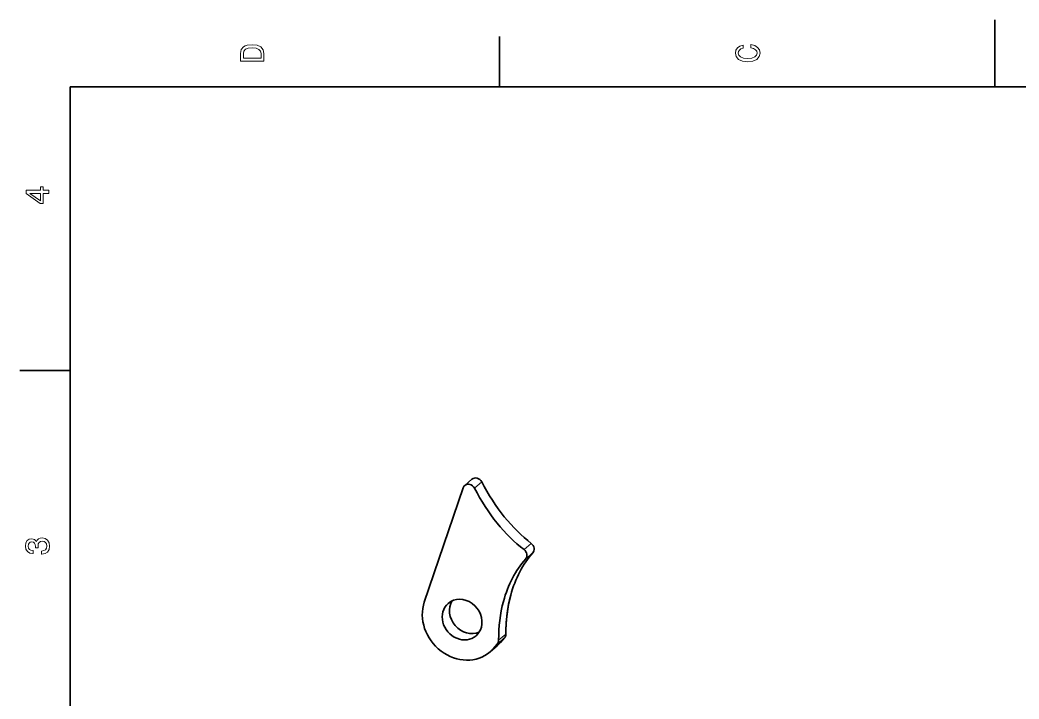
# Model space of a CAD drawing. Extents: x 0 to 297, y 0 to 210.
# Drawn here: x 2.5 to 152.1, y 108.3 to 210 of the extents above; entities that cross this region are included whole.
import ezdxf

# ---------------------------------------------------------------- set-up
doc = ezdxf.new("R2010")
doc.units = 0

msp = doc.modelspace()

# ---------------------------------------------------------------- linework, layer by layer
at = {"color": 7, "lineweight": 35, "ltscale": 0.25}
msp.add_line((148.5, 200), (148.5, 210), dxfattribs=at)
at = {"color": 7, "lineweight": 35, "ltscale": 0.1875}
for p, q in [((74.300003, 200), (74.300003, 207.5)), ((10, 157.5), (2.5, 157.5))]:
    msp.add_line(p, q, dxfattribs=at)
at = {"color": 7, "lineweight": 35}
for p, q in [((287, 200), (10, 200)), ((10, 200), (10, 10))]:
    msp.add_line(p, q, dxfattribs=at)
at = {"color": 7, "lineweight": 35, "ltscale": 0.03583}
for p, q in [((70.18425, 141.206406), (69.098976, 140.27034)), ((73.976936, 116.265739), (72.891663, 115.329674))]:
    msp.add_line(p, q, dxfattribs=at)
at = {"color": 7, "lineweight": 13, "ltscale": 0.03583}
for p, q in [((71.650711, 140.804108), (70.565437, 139.868042)), ((79.068947, 131.58934), (77.983681, 130.653275)), ((79.299011, 130.166733), (78.213737, 129.230667)), ((74.465515, 116.750427), (73.380241, 115.814362)), ((75.067368, 117.436775), (73.982101, 116.50071))]:
    msp.add_line(p, q, dxfattribs=at)
at = {"color": 7, "lineweight": 35, "ltscale": 0.452202}
msp.add_line((68.86657, 139.922699), (63.043991, 122.797409), dxfattribs=at)
at = {"color": 7, "lineweight": 13, "ltscale": 0.035809}
msp.add_line((75.269447, 118.007225), (74.184814, 117.071716), dxfattribs=at)
at = {"color": 7, "lineweight": 35, "ltscale": 0.022821}
for p, q in [((74.465515, 116.750427), (75.067368, 117.436775)), ((73.380241, 115.814362), (73.982101, 116.50071))]:
    msp.add_line(p, q, dxfattribs=at)
at = {"color": 7, "lineweight": 35, "ltscale": 0.000151}
msp.add_line((75.269455, 118.007225), (75.270134, 118.001205), dxfattribs=at)
at = {"color": 7, "lineweight": 13}
for points in [[(35.533215, 204.994965), (35.533215, 203.829971), (39.033215, 203.829971), (39.033215, 204.994965), (38.922264, 205.544678), (38.584366, 205.953171), (38.034657, 206.205338), (37.283215, 206.296112), (36.516644, 206.215424), (36.21405, 206.114563), (35.971977, 205.973343), (35.644165, 205.56485), (35.563473, 205.297562)], [(35.951801, 204.959656), (36.027451, 205.342941), (36.259438, 205.605194), (36.672985, 205.761536), (37.283215, 205.811966), (37.873272, 205.756485), (38.286816, 205.600143), (38.533936, 205.332855), (38.614628, 204.959656), (38.614628, 204.298996), (35.951801, 204.298996)], [(111.93206, 205.817017), (112.35569, 205.716141), (112.658287, 205.549713), (112.844887, 205.317734), (112.905403, 205.045395), (112.814629, 204.71759), (112.54229, 204.460388), (112.098488, 204.28891), (111.483215, 204.233429), (110.872986, 204.28891), (110.424141, 204.455338), (110.151802, 204.71254), (110.055984, 205.045395), (110.106415, 205.287476), (110.247627, 205.494247), (110.474571, 205.655624), (110.787247, 205.766571), (110.787247, 206.245682), (110.308144, 206.094391), (109.94503, 205.832138), (109.718086, 205.474075), (109.637398, 205.045395), (109.763474, 204.510818), (110.116501, 204.10231), (110.696472, 203.840057), (111.483215, 203.749283), (112.269958, 203.840057), (112.84993, 204.10231), (113.208, 204.510818), (113.329041, 205.045395), (113.233215, 205.51442), (112.965927, 205.892654), (112.527161, 206.159943), (111.93206, 206.301163)], [(6.833213, 184.02739), (6.833213, 184.481277), (5.965778, 184.481277), (5.965778, 184.98056), (5.56232, 184.98056), (5.56232, 184.481277), (3.408862, 184.481277), (3.408862, 184.022339), (5.521974, 182.489197), (5.965778, 182.489197), (5.965778, 184.02739)], [(5.56232, 182.912827), (3.993876, 184.02739), (5.56232, 184.02739)], [(5.73379, 129.979111), (5.769093, 129.979111), (6.253242, 130.059799), (6.616354, 130.296829), (6.848343, 130.670029), (6.934078, 131.164276), (6.848343, 131.688766), (6.626441, 132.082138), (6.273415, 132.334305), (5.819525, 132.425079), (5.521974, 132.384735), (5.279899, 132.273788), (5.0933, 132.092224), (4.957133, 131.850143), (4.684798, 132.177963), (4.251081, 132.293961), (3.857709, 132.218307), (3.560158, 132.00145), (3.373559, 131.648422), (3.307997, 131.164276), (3.388689, 130.710388), (3.610591, 130.362396), (3.963617, 130.135452), (4.432637, 130.059799), (4.46794, 130.059799), (4.46794, 130.508652), (4.145173, 130.548996), (3.913184, 130.680115), (3.771974, 130.891937), (3.721542, 131.189484), (3.761888, 131.451736), (3.867795, 131.643372), (4.039265, 131.759369), (4.271254, 131.804764), (4.518372, 131.759369), (4.684798, 131.638336), (4.785663, 131.426514), (4.815922, 131.139053), (4.810879, 130.942368), (5.209294, 130.942368), (5.199208, 131.189484), (5.244596, 131.507217), (5.365634, 131.744247), (5.56232, 131.885452), (5.819525, 131.935883), (6.112032, 131.880417), (6.328891, 131.734161), (6.465058, 131.502167), (6.510447, 131.194534), (6.460014, 130.876801), (6.308718, 130.644821), (6.066643, 130.498566), (5.73379, 130.443085)]]:
    msp.add_lwpolyline(points, close=True, dxfattribs=at)
at = {"color": 7, "lineweight": 35}
msp.add_lwpolyline([(75.269455, 118.007225), (75.267654, 118.322067), (75.314369, 119.734604), (75.450996, 121.131332), (75.676941, 122.503487), (75.991936, 123.84166)], dxfattribs=at)
for centre, major_axis, ratio, start_param, end_param in [((70.837379, 140.449158), (-0.653137, 0.75724), 0.878507, 4.4468507195, 6.2831859576), ((81.856529, 148.594269), (7.628571, -19.395576), 0.601114, 4.8818025122, 5.5023546208), ((69.752106, 139.513092), (-0.653137, 0.75724), 0.878507, 0.0000006504, 0.476617567), ((69.752106, 139.513092), (-0.653137, 0.75724), 0.878507, 4.4468507195, 6.2831859576), ((80.771255, 147.658203), (7.628571, -19.395576), 0.601114, 4.8818025374, 5.5023546364), ((88.342171, 116.253052), (3.27726, -17.289993), 0.732001, 3.6520629369, 4.1247749056), ((77.48967, 129.918289), (-0.653137, 0.75724), 0.878507, 3.2547439661, 4.9484926239), ((78.574944, 130.85434), (-0.653137, 0.75724), 0.878507, 3.2547439661, 4.9484926239), ((87.266312, 115.305084), (3.292221, -17.301064), 0.731886, 3.6513604674, 4.123848864), ((68.711456, 120.175896), (-4.180054, 4.846352), 0.878507, 0.476617567, 3.1416291504), ((69.796722, 121.111954), (-2.090027, 2.42318), 0.878507, 0.2578146114, 2.8835930396), ((68.711456, 120.175896), (-2.090027, 2.42318), 0.878507, 3.6762757266, 6.2832128858), ((84.029121, 116.469124), (0.978653, -15.010773), 0.652661, 4.2271396699, 4.629745252), ((88.325729, 116.269531), (3.252357, -17.274498), 0.732037, 4.1262373173, 4.4759579476), ((68.711456, 120.175896), (-2.090027, 2.42318), 0.878507, 0.0000275786, 3.1416202322), ((68.711456, 120.175896), (-2.090027, 2.42318), 0.878507, 3.1416202322, 3.6762757266), ((69.796722, 121.111954), (-4.180054, 4.846352), 0.878507, 3.1416291504, 3.26404113), ((73.252602, 117.182198), (-0.653137, 0.75724), 0.878507, 3.26404113, 3.9474058916), ((74.337875, 118.118263), (-0.653137, 0.75724), 0.878507, 3.26404113, 3.9404402547), ((68.711456, 120.175896), (-4.180054, 4.846352), 0.878507, 3.1416291504, 3.26404113)]:
    msp.add_ellipse(centre, major_axis=major_axis, ratio=ratio, start_param=start_param, end_param=end_param, dxfattribs=at)

doc.saveas('drawing.dxf')
